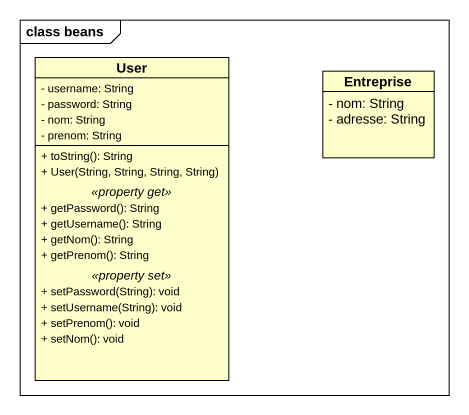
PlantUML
@startuml
mainframe class beans
hide circle
hide empty members
skinparam classAttributeIconSize 0
class User {
  - username: String
  - password: String
  - nom: String
  - prenom: String
  --
  + toString(): String
  + User(String, String, String, String)
  .. <<property get>> ..
  + getPassword(): String
  + getUsername(): String
  + getNom(): String
  + getPrenom(): String
  .. <<property set>> ..
  + setPassword(String): void
  + setUsername(String): void
  + setPrenom(): void
  + setNom(): void
}
class Entreprise {
  - nom: String
  - adresse: String
}
@enduml
